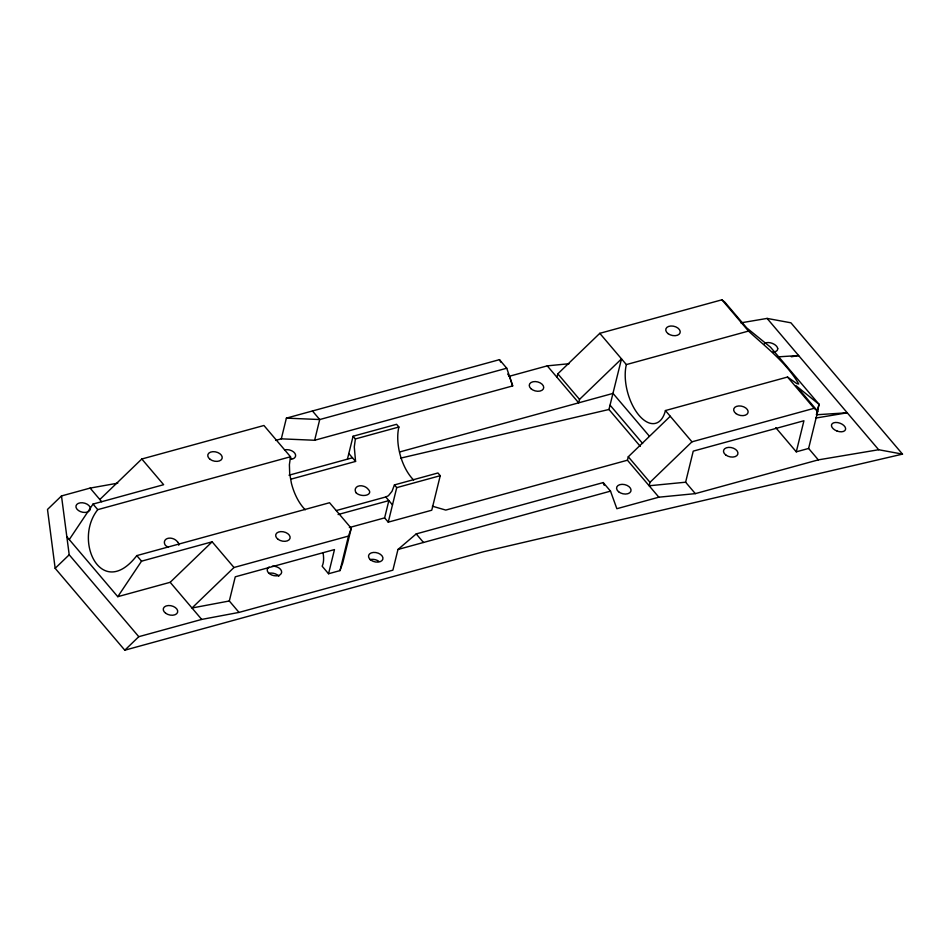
<?xml version="1.0" encoding="UTF-8"?>
<svg xmlns="http://www.w3.org/2000/svg" width="950" height="950" viewBox="0 0 950 950"><rect width="100%" height="100%" fill="white"/><g stroke="black" fill="none" stroke-linecap="round" stroke-linejoin="round"><path stroke-width="1.43" d="M777.694 348.626L777.551 349.742A7.434 4.228 20.1 0 1 772.813 351.892M99.821 499.51L141.799 459.004L263.934 425.493L290.498 456.76L289.394 464.728L289.702 473.729L291.389 483.146A37.038 18.893 74.7 0 0 305.271 509.782M413.666 480.035A37.038 18.893 74.7 0 1 398.893 427.013L396.577 424.306L353.079 436.24L355.383 438.947L354.279 446.928L355.573 461.427L290.688 479.239M740.857 322.858L767.101 318.416L790.922 322.81L902.5 454.124L878.667 449.73L818.318 459.871L695.317 493.632L658.849 497.194L616.859 508.713L610.506 491.138L603.226 482.576L416.207 533.912L397.967 549.48L392.884 570.178L239.02 612.406L229.318 600.982L235.256 576.816L334.483 549.575L328.546 573.753L339.993 570.606L342.784 562.804L351.262 528.271L329.555 502.728L136.812 555.607C101.864 600.875 72.734 541.037 97.755 509.651L290.498 456.76M281.307 438.841L286.389 418.131L499.463 359.658L506.742 368.22L512.774 385.89L314.64 440.266L281.307 438.841L275.619 440.408M314.64 440.266L319.723 419.544L312.455 410.982M347.415 459.254L353.079 436.24M339.993 570.606L348.484 536.085L351.262 528.271M336.395 510.518L385.759 496.969L388.407 495.734L392.006 491.328L394.428 484.916L437.938 472.981L440.242 475.689L431.763 510.221L388.253 522.156L384.619 517.881L388.859 500.614L338.081 514.544M388.253 522.156L396.732 487.635L394.428 484.916M556.961 377.281L557.816 373.825L599.794 333.331L721.929 299.808L724.898 302.219L746.724 327.916L770.474 347.154L819.114 404.403L816.561 414.758L847.234 412.787L878.667 449.73M640.312 446.381L608.962 409.486L621.502 358.886L579.524 399.38L578.681 402.836L547.259 365.857L508.678 376.449M658.849 497.194L627.428 460.216L628.283 456.772L670.261 416.266M818.318 459.871L808.616 448.447L817.748 411.267L814.102 408.31L691.968 441.821L649.99 482.327L649.147 485.771L685.615 482.208L695.317 493.632M685.615 482.208L693.239 451.131L803.926 420.755L796.29 451.832L808.616 448.447M816.442 414.616L818.983 404.261M69.267 539.576L93.029 504.082L163.638 484.702L141.799 459.004M66.844 536.726L117.776 596.683L141.538 561.177L212.147 541.809L233.985 567.494L348.484 536.085M117.788 483.158L90.119 488.086L61.489 495.947L47.5 509.449L55.159 568.314L124.794 650.192L483.491 551.748L902.5 454.124M117.776 596.683L170.169 582.303L212.147 541.809M124.794 650.192L138.783 636.69L201.697 619.424L239.02 612.406M233.985 567.494L191.995 608L229.318 600.982M55.159 568.314L69.207 554.788L61.489 495.947M506.742 368.22L319.723 419.544L286.389 418.131M355.383 438.947L398.893 427.013M626.359 364.586L748.493 331.075C766.211 347.356 786.731 363.054 798.724 384.002L796.872 383.646L787.538 377.043L665.416 410.554A37.038 18.893 74.7 0 1 639.053 415.364A37.038 18.893 74.7 0 1 626.359 364.586L599.794 333.331M289.002 475.202L352.474 457.781M399.867 451.903L613.023 393.407L649.349 436.169M400.651 458.126L608.962 409.486M396.732 487.635L440.242 475.689M349.351 527.547L384.619 517.881M627.428 460.216L445.764 510.079L432.381 506.196M397.967 549.48L610.506 491.138M791.338 356.772L798.629 355.537L778.169 356.856M815.634 418.083L847.234 412.787L767.101 318.416M547.259 365.857L569.145 363.719M819.114 404.403L796.041 385.712L817.748 411.267M721.929 299.808L748.493 331.075M787.538 377.043L814.102 408.31M775.77 427.678L796.29 451.832M665.416 410.554L691.968 441.821M610.126 405.223L642.627 443.484M557.816 373.825L579.524 399.38M628.283 456.772L649.99 482.327M348.828 453.506L355.573 461.427M385.759 496.969L392.492 504.889M416.207 533.912L423.486 542.474M328.546 573.753L322.145 566.212A17.361 8.859 74.7 0 0 323.071 553.114M90.119 488.086L101.721 501.742M170.169 582.303L201.697 619.424M93.029 504.082L97.755 509.651M136.812 555.607L141.538 561.177M69.207 554.788L138.783 636.69M507.668 374.074L509.473 376.224L512.561 385.949M499.463 359.658L500.733 362.116M603.226 482.576L604.2 485.284M370.001 559.657A7.362 4.667 13.8 0 1 378.789 561.284M89.086 511.171A7.362 4.667 13.8 0 1 76.903 509.081A7.362 4.667 13.8 0 1 82.531 502.776A7.362 4.667 13.8 0 1 89.965 510.197M177.626 541.987A7.458 4.133 7.9 0 1 178.719 545.193M168.269 547.034A7.458 4.133 7.9 0 1 165.419 545.347A7.458 5.261 20.8 0 1 164.588 541.108A7.327 5.166 20.8 0 1 170.406 538.128A7.327 5.166 20.8 0 1 177.555 541.928M356.25 492.979A7.458 5.261 20.8 0 1 355.419 488.739A7.327 5.166 20.8 0 1 364.052 486.364A7.458 5.261 20.8 0 1 368.457 489.63A7.458 4.133 7.9 0 1 369.538 492.836A7.327 4.049 7.9 0 1 363.803 495.496A7.327 4.049 7.9 0 1 356.333 493.014M284.537 449.932A7.362 4.667 13.8 0 1 294.975 453.435A7.362 4.667 13.8 0 1 290.581 459.349M290.059 457.662A7.362 4.667 13.8 0 1 291.614 458.601M764.311 343.781A7.398 4.204 20.1 0 1 772.053 343.271A7.398 4.204 20.1 0 1 777.741 348.638M272.27 566.153A7.362 4.667 13.8 0 1 281.663 572.244A7.362 4.667 13.8 0 1 271.664 574.987A7.362 4.667 13.8 0 1 269.111 567.019M268.862 573.337A7.362 4.667 13.8 0 1 278.849 576.222M370.987 560.179A7.362 4.667 13.8 0 0 382.838 559.206A7.362 4.667 13.8 0 0 373.386 552.449A7.362 4.667 13.8 0 0 370.987 560.179M165.597 613.189A7.362 4.667 13.8 0 0 177.555 612.429A7.362 4.667 13.8 0 0 168.316 605.542A7.362 4.667 13.8 0 0 165.597 613.189M725.836 455.026A7.362 4.667 13.8 0 0 737.794 454.266A7.362 4.667 13.8 0 0 728.567 447.379A7.362 4.667 13.8 0 0 725.836 455.026M618.569 491.72A7.362 4.667 13.8 0 0 630.752 491.542A7.362 4.667 13.8 0 0 622.119 484.334A7.362 4.667 13.8 0 0 618.569 491.72M530.896 388.633A7.362 4.667 13.8 0 0 543.258 389.072A7.362 4.667 13.8 0 0 535.325 381.567A7.362 4.667 13.8 0 0 530.896 388.633M837.081 431.062A7.446 4.228 20.2 0 0 845.476 429.661A7.327 4.156 20.2 0 0 839.99 423.201A7.446 4.228 20.2 0 0 831.594 424.614A7.327 4.156 20.2 0 0 837.081 431.062M736.012 413.594A7.362 4.667 13.8 0 0 747.971 412.834A7.362 4.667 13.8 0 0 738.744 405.947A7.362 4.667 13.8 0 0 736.012 413.594M210.104 459.325A7.362 4.667 13.8 0 0 222.062 458.577A7.362 4.667 13.8 0 0 212.824 451.678A7.362 4.667 13.8 0 0 210.104 459.325M668.099 333.652A7.362 4.667 13.8 0 0 680.057 332.892A7.362 4.667 13.8 0 0 670.819 326.004A7.362 4.667 13.8 0 0 668.099 333.652M278.017 539.268A7.362 4.667 13.8 0 0 289.976 538.508A7.362 4.667 13.8 0 0 280.749 531.62A7.362 4.667 13.8 0 0 278.017 539.268"/></g></svg>
